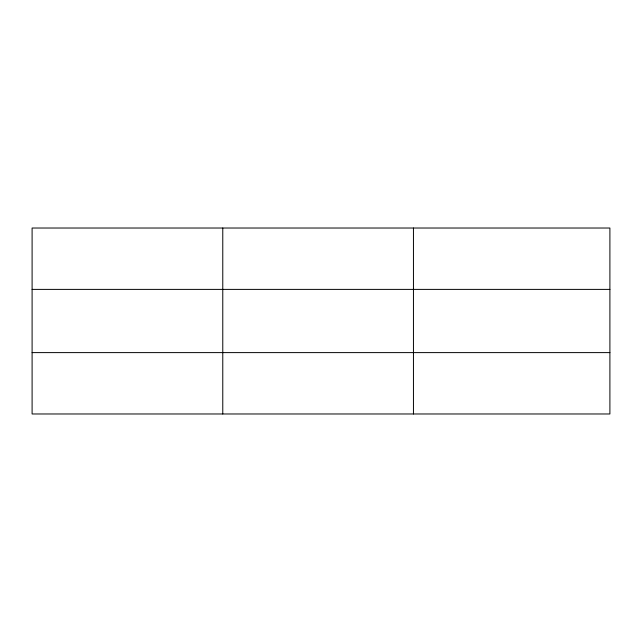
<?xml version="1.0" encoding="UTF-8"?>
<svg xmlns="http://www.w3.org/2000/svg" width="642" height="642" viewBox="0 0 642 642"><rect width="100%" height="100%" fill="white"/><g stroke="black" fill="none" stroke-linecap="round" stroke-linejoin="round"><path stroke-width="0.96" d="M222.774 228.022L222.774 413.978M413.448 228.022L413.448 413.978M609.9 289.39L609.9 228.022L32.1 228.022L32.1 413.978L609.9 413.978L609.9 289.39L32.1 289.39M32.1 352.61L609.9 352.61"/></g></svg>
